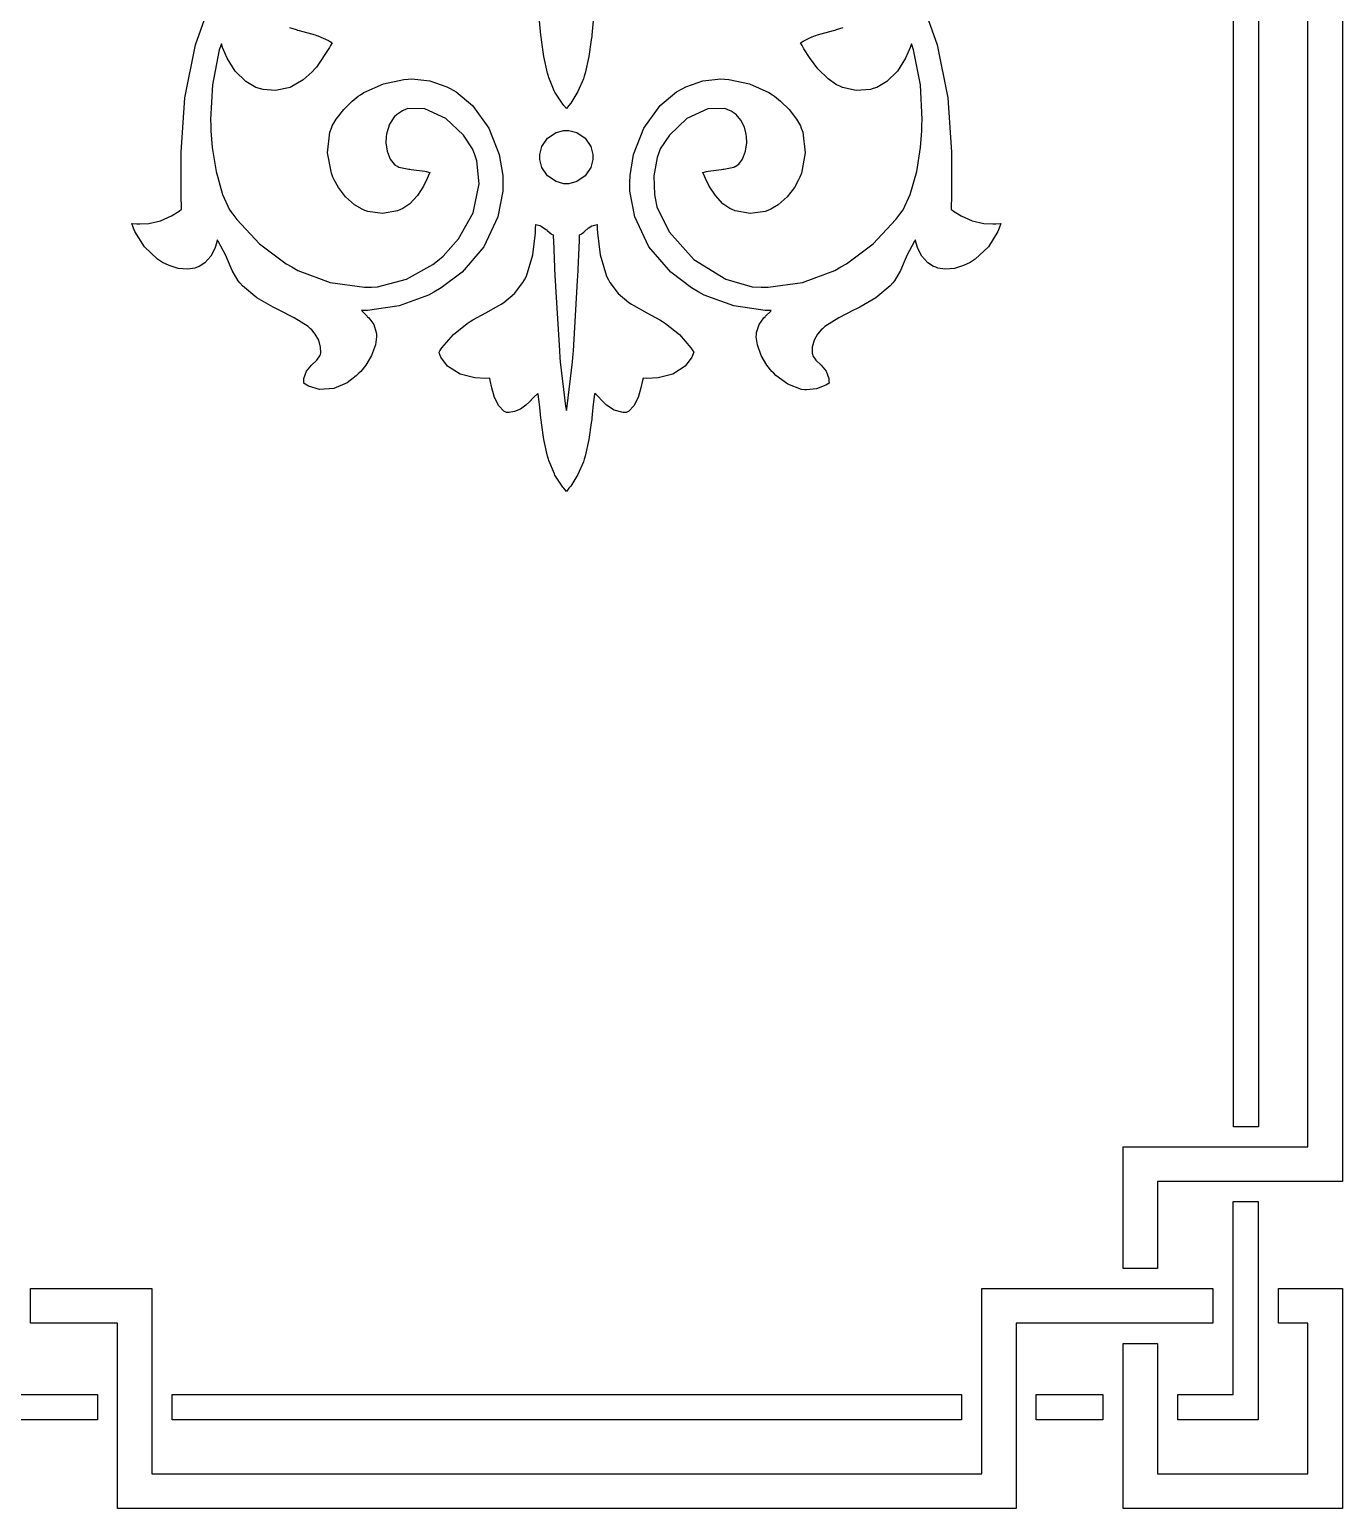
# Model space of a CAD drawing. Extents: x 0 to 1426, y 0 to 829.
# Drawn here: x 484.6 to 611.4, y 421.6 to 564.6 of the extents above; entities that cross this region are included whole.
import ezdxf

# ---------------------------------------------------------------- set-up
doc = ezdxf.new("R2010")
doc.units = 0
doc.layers.get('0').update_dxf_attribs({"linetype": 'CONTINUOUS'})

msp = doc.modelspace()

# ---------------------------------------------------------------- linework, layer by layer
at = {"color": 0}
for p, q in [((611.445, 765.023), (611.445, 453.231)), ((608.115, 456.572), (608.115, 761.686)), ((600.908, 458.505), (600.908, 759.322)), ((603.345, 759.322), (603.345, 458.505)), ((500.599, 563.069), (501.989, 566.995)), ((570.9, 566.995), (572.29, 563.069)), ((509.7, 564.769), (510.346, 564.547)), ((533.986, 564.014), (533.845, 565.397)), ((539.048, 565.397), (538.907, 564.014)), ((562.547, 564.547), (563.192, 564.769)), ((503.107, 563.178), (502.881, 562.599)), ((503.223, 562.829), (503.107, 563.178)), ((510.346, 564.547), (510.477, 564.508)), ((510.477, 564.508), (510.628, 564.466)), ((510.628, 564.466), (512.177, 564.049)), ((512.177, 564.049), (512.329, 563.996)), ((512.329, 563.996), (512.434, 563.961)), ((512.434, 563.961), (513.457, 563.492)), ((513.457, 563.492), (513.556, 563.432)), ((513.556, 563.432), (513.814, 563.266)), ((513.814, 563.266), (513.662, 563.002)), ((534, 563.873), (533.986, 564.014)), ((534.035, 563.552), (534, 563.873)), ((534.264, 561.94), (534.035, 563.552)), ((538.857, 563.552), (538.628, 561.94)), ((538.893, 563.873), (538.857, 563.552)), ((538.907, 564.014), (538.893, 563.873)), ((559.082, 563.266), (559.34, 563.432)), ((559.23, 563.002), (559.082, 563.266)), ((559.34, 563.432), (559.403, 563.474)), ((559.403, 563.474), (560.098, 563.824)), ((560.098, 563.824), (560.169, 563.852)), ((560.169, 563.852), (560.201, 563.866)), ((560.201, 563.866), (560.532, 563.986)), ((560.532, 563.986), (560.564, 563.996)), ((560.564, 563.996), (560.716, 564.049)), ((560.716, 564.049), (562.264, 564.466)), ((562.264, 564.466), (562.416, 564.508)), ((562.416, 564.508), (562.547, 564.547)), ((569.786, 563.178), (569.666, 562.829)), ((570.008, 562.599), (569.786, 563.178)), ((499.579, 557.943), (500.599, 563.069)), ((502.881, 562.599), (502.236, 559.227)), ((503.671, 561.806), (503.223, 562.829)), ((504.444, 560.546), (503.671, 561.806)), ((513.553, 562.808), (512.286, 560.934)), ((513.662, 563.002), (513.553, 562.808)), ((534.621, 560.352), (534.264, 561.94)), ((538.628, 561.94), (538.275, 560.352)), ((559.393, 562.709), (559.23, 563.002)), ((559.929, 561.855), (559.393, 562.709)), ((560.758, 560.758), (559.929, 561.855)), ((569.221, 561.806), (568.448, 560.546)), ((569.666, 562.829), (569.221, 561.806)), ((570.657, 559.227), (570.008, 562.599)), ((572.29, 563.069), (573.313, 557.943)), ((505.467, 559.523), (504.444, 560.546)), ((511.888, 560.472), (511.016, 559.689)), ((512.138, 560.765), (511.888, 560.472)), ((512.286, 560.934), (512.138, 560.765)), ((534.719, 560.042), (534.621, 560.352)), ((538.275, 560.352), (538.177, 560.042)), ((561.735, 559.802), (560.758, 560.758)), ((568.448, 560.546), (567.425, 559.523)), ((502.236, 559.227), (502.063, 555.865)), ((506.434, 558.962), (505.467, 559.523)), ((506.783, 558.86), (506.434, 558.962)), ((507.153, 558.751), (506.783, 558.86)), ((509.75, 558.959), (508.339, 558.655)), ((511.016, 559.689), (509.75, 558.959)), ((516.886, 558.461), (518.76, 559.297)), ((518.76, 559.297), (520.753, 559.745)), ((520.753, 559.745), (521.166, 559.763)), ((521.166, 559.763), (521.518, 559.784)), ((521.518, 559.784), (523.247, 559.587)), ((523.247, 559.587), (524.891, 559.026)), ((524.891, 559.026), (525.201, 558.856)), ((525.201, 558.856), (525.794, 558.542)), ((534.762, 559.911), (534.719, 560.042)), ((535.28, 558.641), (534.762, 559.911)), ((538.092, 559.788), (537.57, 558.564)), ((538.177, 560.042), (538.092, 559.788)), ((547.098, 558.542), (547.691, 558.856)), ((547.691, 558.856), (548.001, 559.026)), ((548.001, 559.026), (549.645, 559.587)), ((549.645, 559.587), (551.37, 559.784)), ((551.37, 559.784), (551.727, 559.763)), ((551.727, 559.763), (552.14, 559.745)), ((552.14, 559.745), (554.133, 559.297)), ((554.133, 559.297), (556.002, 558.461)), ((562.561, 559.223), (561.735, 559.802)), ((562.864, 559.079), (562.561, 559.223)), ((563.125, 558.955), (562.864, 559.079)), ((564.462, 558.659), (563.125, 558.955)), ((566.11, 558.86), (565.834, 558.775)), ((566.455, 558.962), (566.11, 558.86)), ((567.425, 559.523), (566.455, 558.962)), ((570.83, 555.865), (570.657, 559.227)), ((499.23, 552.708), (499.579, 557.943)), ((508.339, 558.655), (507.153, 558.751)), ((514.925, 556.817), (515.743, 557.646)), ((515.743, 557.646), (516.322, 558.119)), ((516.322, 558.119), (516.537, 558.246)), ((516.537, 558.246), (516.886, 558.461)), ((525.794, 558.542), (527.368, 557.213)), ((535.347, 558.518), (535.28, 558.641)), ((535.404, 558.405), (535.347, 558.518)), ((536.116, 557.332), (535.404, 558.405)), ((536.864, 557.438), (536.695, 557.23)), ((537.57, 558.564), (536.864, 557.438)), ((545.525, 557.213), (547.098, 558.542)), ((556.002, 558.461), (556.355, 558.246)), ((556.355, 558.246), (556.567, 558.119)), ((556.567, 558.119), (557.145, 557.646)), ((557.145, 557.646), (557.967, 556.817)), ((565.834, 558.775), (564.462, 558.659)), ((573.313, 557.943), (573.663, 552.708)), ((514.212, 555.897), (514.925, 556.817)), ((519.843, 556.147), (519.366, 555.41)), ((519.97, 556.267), (519.843, 556.147)), ((520.019, 556.32), (519.97, 556.267)), ((520.612, 556.715), (520.019, 556.32)), ((520.679, 556.743), (520.612, 556.715)), ((521.134, 556.937), (520.679, 556.743)), ((522.764, 556.906), (521.134, 556.937)), ((524.799, 555.964), (522.764, 556.906)), ((527.368, 557.213), (528.959, 555.015)), ((536.201, 557.23), (536.116, 557.332)), ((536.448, 556.937), (536.201, 557.23)), ((536.695, 557.23), (536.448, 556.937)), ((543.934, 555.015), (545.525, 557.213)), ((550.129, 556.906), (548.093, 555.964)), ((551.759, 556.937), (550.129, 556.906)), ((552.214, 556.743), (551.759, 556.937)), ((552.379, 556.673), (552.214, 556.743)), ((552.842, 556.345), (552.379, 556.673)), ((553.318, 555.787), (552.842, 556.345)), ((557.967, 556.817), (558.68, 555.897)), ((502.063, 555.865), (502.08, 555.29)), ((502.08, 555.29), (502.098, 554.757)), ((502.098, 554.757), (502.225, 553.159)), ((513.373, 552.651), (513.602, 554.644)), ((513.602, 554.644), (513.747, 555.025)), ((513.747, 555.025), (513.828, 555.255)), ((513.828, 555.255), (514.212, 555.897)), ((519.088, 554.577), (519.06, 554.404)), ((519.366, 555.41), (519.088, 554.577)), ((526.493, 554.366), (524.799, 555.964)), ((528.959, 555.015), (529.946, 552.468)), ((534.628, 554.059), (535.446, 554.613)), ((535.446, 554.613), (536.198, 554.814)), ((536.198, 554.814), (536.448, 554.814)), ((536.448, 554.814), (536.695, 554.814)), ((536.695, 554.814), (537.446, 554.613)), ((537.446, 554.613), (538.265, 554.059)), ((542.943, 552.468), (543.934, 555.015)), ((548.093, 555.964), (546.4, 554.366)), ((553.646, 555.124), (553.318, 555.787)), ((553.805, 554.588), (553.646, 555.124)), ((553.833, 554.404), (553.805, 554.588)), ((558.68, 555.897), (559.065, 555.255)), ((559.065, 555.255), (559.149, 555.025)), ((559.149, 555.025), (559.29, 554.644)), ((559.29, 554.644), (559.52, 552.651)), ((570.667, 553.159), (570.794, 554.757)), ((570.794, 554.757), (570.812, 555.29)), ((570.812, 555.29), (570.83, 555.865)), ((502.225, 553.159), (502.588, 550.838)), ((519.028, 554.214), (519.01, 553.614)), ((519.01, 553.614), (519.12, 552.796)), ((519.06, 554.404), (519.028, 554.214)), ((527.378, 553.029), (526.493, 554.366)), ((533.873, 552.489), (534.074, 553.24)), ((534.074, 553.24), (534.628, 554.059)), ((538.265, 554.059), (538.819, 553.24)), ((538.819, 553.24), (539.02, 552.489)), ((546.4, 554.366), (545.514, 553.029)), ((553.773, 552.796), (553.882, 553.614)), ((553.865, 554.214), (553.833, 554.404)), ((553.882, 553.614), (553.865, 554.214)), ((570.304, 550.838), (570.667, 553.159)), ((499.223, 548.58), (499.23, 552.708)), ((513.736, 550.672), (513.373, 552.651)), ((519.12, 552.796), (519.423, 552.037)), ((519.423, 552.037), (519.793, 551.561)), ((527.554, 552.542), (527.378, 553.029)), ((527.798, 551.861), (527.554, 552.542)), ((528.017, 549.631), (527.798, 551.861)), ((529.946, 552.468), (530.296, 550.446)), ((533.873, 552.235), (533.873, 552.489)), ((533.873, 551.984), (533.873, 552.235)), ((534.074, 551.233), (533.873, 551.984)), ((539.02, 551.984), (538.819, 551.233)), ((539.02, 552.489), (539.02, 552.235)), ((539.02, 552.235), (539.02, 551.984)), ((542.597, 550.446), (542.943, 552.468)), ((545.215, 552.196), (544.89, 550.425)), ((545.342, 552.542), (545.215, 552.196)), ((545.514, 553.029), (545.342, 552.542)), ((553.099, 551.561), (553.47, 552.037)), ((553.47, 552.037), (553.773, 552.796)), ((559.52, 552.651), (559.16, 550.672)), ((573.663, 552.708), (573.67, 548.58)), ((502.588, 550.838), (503.23, 548.601)), ((513.891, 550.302), (513.736, 550.672)), ((513.997, 550.041), (513.891, 550.302)), ((519.793, 551.561), (519.949, 551.445)), ((519.949, 551.445), (519.963, 551.434)), ((519.963, 551.434), (520.143, 551.325)), ((520.143, 551.325), (520.164, 551.314)), ((520.164, 551.314), (520.248, 551.272)), ((520.248, 551.272), (521.219, 551.067)), ((521.219, 551.067), (521.314, 551.057)), ((521.314, 551.057), (521.448, 551.046)), ((521.448, 551.046), (522.757, 550.87)), ((522.757, 550.87), (522.887, 550.834)), ((522.887, 550.834), (523.261, 550.743)), ((523.106, 550.39), (522.997, 550.15)), ((523.261, 550.743), (523.106, 550.39)), ((530.296, 550.446), (530.299, 549.772)), ((534.628, 550.414), (534.074, 551.233)), ((535.446, 549.861), (534.628, 550.414)), ((538.265, 550.414), (537.446, 549.861)), ((538.819, 551.233), (538.265, 550.414)), ((542.593, 549.772), (542.597, 550.446)), ((544.89, 550.425), (544.961, 548.626)), ((549.631, 550.743), (550.005, 550.834)), ((549.79, 550.39), (549.631, 550.743)), ((549.896, 550.15), (549.79, 550.39)), ((550.005, 550.834), (550.139, 550.87)), ((550.139, 550.87), (551.445, 551.046)), ((551.445, 551.046), (551.579, 551.057)), ((551.579, 551.057), (551.67, 551.067)), ((551.67, 551.067), (552.644, 551.272)), ((552.644, 551.272), (552.732, 551.314)), ((552.732, 551.314), (552.75, 551.325)), ((552.75, 551.325), (552.926, 551.434)), ((552.926, 551.434), (552.944, 551.445)), ((552.944, 551.445), (553.099, 551.561)), ((559.005, 550.302), (558.895, 550.041)), ((559.16, 550.672), (559.005, 550.302)), ((569.662, 548.601), (570.304, 550.838)), ((514.414, 549.289), (513.997, 550.041)), ((515.108, 548.382), (514.414, 549.289)), ((522.633, 549.437), (522.044, 548.517)), ((522.997, 550.15), (522.633, 549.437)), ((527.442, 546.841), (528.017, 549.631)), ((530.306, 548.943), (529.837, 546.456)), ((530.299, 549.772), (530.306, 548.943)), ((536.198, 549.66), (535.446, 549.861)), ((536.448, 549.66), (536.198, 549.66)), ((536.695, 549.66), (536.448, 549.66)), ((537.446, 549.861), (536.695, 549.66)), ((542.586, 548.943), (542.593, 549.772)), ((543.056, 546.456), (542.586, 548.943)), ((550.259, 549.437), (549.896, 550.15)), ((550.848, 548.517), (550.259, 549.437)), ((558.479, 549.289), (557.784, 548.382)), ((558.895, 550.041), (558.479, 549.289)), ((499.248, 547.204), (499.223, 548.58)), ((503.23, 548.601), (503.904, 547.144)), ((515.962, 547.631), (515.108, 548.382)), ((516.7, 547.19), (515.962, 547.631)), ((521.31, 547.726), (520.651, 547.268)), ((522.044, 548.517), (521.31, 547.726)), ((544.961, 548.626), (545.031, 548.263)), ((545.031, 548.263), (545.2, 547.419)), ((551.582, 547.726), (550.848, 548.517)), ((552.242, 547.268), (551.582, 547.726)), ((556.93, 547.631), (556.193, 547.19)), ((557.784, 548.382), (556.93, 547.631)), ((568.988, 547.144), (569.662, 548.601)), ((573.67, 548.58), (573.645, 547.204)), ((496.101, 545.828), (497.233, 546.082)), ((497.233, 546.082), (498.299, 546.545)), ((498.299, 546.545), (499.029, 547.017)), ((499.029, 547.017), (499.248, 547.204)), ((503.904, 547.144), (504.215, 546.717)), ((504.215, 546.717), (504.592, 546.202)), ((504.592, 546.202), (506.793, 543.863)), ((516.964, 547.084), (516.7, 547.19)), ((517.246, 546.971), (516.964, 547.084)), ((518.693, 546.777), (517.246, 546.971)), ((520.129, 547.045), (518.693, 546.777)), ((520.411, 547.165), (520.129, 547.045)), ((520.651, 547.268), (520.411, 547.165)), ((526.034, 544.315), (527.442, 546.841)), ((529.837, 546.456), (528.479, 543.549)), ((544.414, 543.549), (543.056, 546.456)), ((545.2, 547.419), (546.372, 545.017)), ((552.482, 547.165), (552.242, 547.268)), ((552.764, 547.045), (552.482, 547.165)), ((554.2, 546.777), (552.764, 547.045)), ((555.646, 546.971), (554.2, 546.777)), ((555.932, 547.084), (555.646, 546.971)), ((556.193, 547.19), (555.932, 547.084)), ((566.099, 543.863), (568.3, 546.202)), ((568.3, 546.202), (568.678, 546.717)), ((568.678, 546.717), (568.988, 547.144)), ((573.645, 547.204), (573.864, 547.017)), ((573.864, 547.017), (574.594, 546.545)), ((574.594, 546.545), (575.659, 546.082)), ((575.659, 546.082), (576.792, 545.828)), ((494.623, 545.356), (494.457, 545.818)), ((494.457, 545.818), (494.944, 545.786)), ((494.739, 545.028), (494.623, 545.356)), ((495.663, 543.546), (494.739, 545.028)), ((494.944, 545.786), (495.229, 545.768)), ((495.229, 545.768), (496.101, 545.828)), ((533.192, 542.78), (533.449, 544.908)), ((533.449, 544.908), (533.467, 545.317)), ((533.467, 545.317), (533.481, 545.715)), ((533.481, 545.715), (533.869, 545.617)), ((533.869, 545.617), (533.94, 545.596)), ((533.94, 545.596), (534.508, 545.236)), ((534.508, 545.236), (534.561, 545.186)), ((534.561, 545.186), (534.592, 545.151)), ((534.592, 545.151), (534.963, 544.809)), ((534.963, 544.809), (535.002, 544.788)), ((535.002, 544.788), (535.164, 544.703)), ((535.164, 544.703), (535.171, 544.52)), ((537.722, 544.52), (537.729, 544.703)), ((537.729, 544.703), (537.891, 544.788)), ((537.891, 544.788), (537.916, 544.802)), ((537.916, 544.802), (538.131, 544.978)), ((538.131, 544.978), (538.152, 544.999)), ((538.152, 544.999), (538.219, 545.066)), ((538.219, 545.066), (538.54, 545.37)), ((538.54, 545.37), (538.921, 545.588)), ((538.921, 545.588), (539.023, 545.617)), ((539.023, 545.617), (539.411, 545.715)), ((539.411, 545.715), (539.425, 545.317)), ((539.425, 545.317), (539.443, 544.908)), ((539.443, 544.908), (539.701, 542.78)), ((546.372, 545.017), (548.763, 542.318)), ((576.792, 545.828), (577.659, 545.768)), ((578.153, 545.028), (577.229, 543.546)), ((577.659, 545.768), (577.949, 545.786)), ((577.949, 545.786), (578.436, 545.818)), ((578.27, 545.356), (578.153, 545.028)), ((578.436, 545.818), (578.27, 545.356)), ((496.94, 542.354), (495.663, 543.546)), ((502.472, 543.398), (502.08, 542.643)), ((502.67, 544.019), (502.472, 543.398)), ((502.715, 544.23), (502.67, 544.019)), ((502.811, 544.107), (502.715, 544.23)), ((503.537, 542.72), (502.811, 544.107)), ((506.793, 543.863), (509.358, 541.927)), ((524.556, 542.66), (526.034, 544.315)), ((528.479, 543.549), (526.362, 541.108)), ((535.171, 544.52), (535.189, 544.17)), ((535.189, 544.17), (535.34, 540.688)), ((537.549, 540.688), (537.704, 544.17)), ((537.704, 544.17), (537.722, 544.52)), ((546.53, 541.108), (544.414, 543.549)), ((563.534, 541.927), (566.099, 543.863)), ((570.082, 544.107), (569.352, 542.72)), ((570.181, 544.23), (570.082, 544.107)), ((570.223, 544.019), (570.181, 544.23)), ((570.42, 543.398), (570.223, 544.019)), ((570.809, 542.643), (570.42, 543.398)), ((577.229, 543.546), (575.952, 542.354)), ((497.237, 542.17), (496.94, 542.354)), ((497.431, 542.05), (497.237, 542.17)), ((498.052, 541.75), (497.431, 542.05)), ((498.941, 541.475), (498.052, 541.75)), ((501.519, 542.025), (500.959, 541.662)), ((502.08, 542.643), (501.519, 542.025)), ((503.601, 542.562), (503.537, 542.72)), ((503.689, 542.332), (503.601, 542.562)), ((504.141, 541.26), (503.689, 542.332)), ((509.358, 541.927), (509.916, 541.613)), ((521, 540.427), (523.54, 541.842)), ((523.54, 541.842), (523.988, 542.202)), ((523.988, 542.202), (524.556, 542.66)), ((532.582, 540.738), (533.192, 542.78)), ((539.701, 542.78), (540.311, 540.738)), ((548.763, 542.318), (551.85, 540.441)), ((562.98, 541.613), (563.534, 541.927)), ((569.203, 542.332), (568.752, 541.26)), ((569.292, 542.562), (569.203, 542.332)), ((569.352, 542.72), (569.292, 542.562)), ((571.373, 542.025), (570.809, 542.643)), ((571.934, 541.662), (571.373, 542.025)), ((574.841, 541.75), (573.952, 541.475)), ((575.462, 542.05), (574.841, 541.75)), ((575.659, 542.17), (575.462, 542.05)), ((575.952, 542.354), (575.659, 542.17)), ((499.854, 541.405), (498.941, 541.475)), ((500.542, 541.507), (499.854, 541.405)), ((500.754, 541.588), (500.542, 541.507)), ((500.959, 541.662), (500.754, 541.588)), ((504.74, 540.262), (504.141, 541.26)), ((509.916, 541.613), (510.501, 541.281)), ((510.501, 541.281), (513.634, 540.106)), ((518.199, 539.69), (521, 540.427)), ((526.362, 541.108), (524.358, 539.581)), ((532.253, 540.113), (532.388, 540.367)), ((532.388, 540.367), (532.582, 540.738)), ((535.34, 540.688), (535.358, 540.343)), ((535.358, 540.343), (535.386, 539.718)), ((537.506, 539.718), (537.535, 540.343)), ((537.535, 540.343), (537.549, 540.688)), ((540.311, 540.738), (540.505, 540.367)), ((540.505, 540.367), (540.639, 540.113)), ((548.534, 539.581), (546.53, 541.108)), ((551.85, 540.441), (554.411, 539.701)), ((559.259, 540.106), (562.391, 541.281)), ((562.391, 541.281), (562.98, 541.613)), ((568.752, 541.26), (568.152, 540.262)), ((572.139, 541.588), (571.934, 541.662)), ((572.35, 541.507), (572.139, 541.588)), ((573.038, 541.405), (572.35, 541.507)), ((573.952, 541.475), (573.038, 541.405)), ((504.903, 540.068), (504.74, 540.262)), ((505.143, 539.789), (504.903, 540.068)), ((506.536, 538.642), (505.143, 539.789)), ((513.634, 540.106), (516.943, 539.644)), ((516.943, 539.644), (517.62, 539.669)), ((517.62, 539.669), (518.199, 539.69)), ((523.131, 538.886), (520.273, 537.852)), ((523.632, 539.179), (523.131, 538.886)), ((524.358, 539.581), (523.632, 539.179)), ((530.401, 538.18), (531.435, 539.044)), ((531.435, 539.044), (532.253, 540.113)), ((535.386, 539.718), (535.771, 533.495)), ((537.122, 533.495), (537.506, 539.718)), ((540.639, 540.113), (541.457, 539.044)), ((541.457, 539.044), (542.488, 538.18)), ((549.261, 539.179), (548.534, 539.581)), ((549.762, 538.886), (549.261, 539.179)), ((552.616, 537.852), (549.762, 538.886)), ((554.411, 539.701), (555.272, 539.669)), ((555.272, 539.669), (555.95, 539.644)), ((555.95, 539.644), (559.259, 540.106)), ((567.75, 539.789), (566.357, 538.642)), ((567.99, 540.068), (567.75, 539.789)), ((568.152, 540.262), (567.99, 540.068)), ((508.099, 537.732), (506.536, 538.642)), ((508.423, 537.57), (508.099, 537.732)), ((508.691, 537.432), (508.423, 537.57)), ((510.131, 536.706), (508.691, 537.432)), ((520.273, 537.852), (517.239, 537.404)), ((528.669, 537.182), (529.922, 537.873)), ((529.922, 537.873), (530.161, 538.025)), ((530.161, 538.025), (530.401, 538.18)), ((542.488, 538.18), (542.731, 538.025)), ((542.731, 538.025), (542.971, 537.873)), ((542.971, 537.873), (544.223, 537.182)), ((555.65, 537.404), (552.616, 537.852)), ((564.198, 537.432), (562.762, 536.706)), ((564.469, 537.57), (564.198, 537.432)), ((564.794, 537.732), (564.469, 537.57)), ((566.357, 538.642), (564.794, 537.732)), ((511.478, 535.848), (510.131, 536.706)), ((517.239, 537.404), (516.65, 537.408)), ((516.65, 537.408), (516.7, 537.355)), ((516.7, 537.355), (517.2, 536.854)), ((517.2, 536.854), (517.243, 536.808)), ((517.243, 536.808), (517.363, 536.688)), ((517.363, 536.688), (517.828, 536.039)), ((517.828, 536.039), (518.075, 535.287)), ((525.526, 535.097), (526.859, 536.159)), ((526.859, 536.159), (527.163, 536.346)), ((527.163, 536.346), (527.406, 536.497)), ((527.406, 536.497), (528.669, 537.182)), ((544.223, 537.182), (545.486, 536.497)), ((545.486, 536.497), (545.73, 536.346)), ((545.73, 536.346), (546.033, 536.159)), ((546.033, 536.159), (547.366, 535.097)), ((554.817, 535.287), (555.064, 536.039)), ((555.064, 536.039), (555.53, 536.688)), ((555.53, 536.688), (555.65, 536.808)), ((556.242, 537.408), (555.65, 537.404)), ((555.65, 536.808), (555.692, 536.854)), ((555.692, 536.854), (556.193, 537.355)), ((556.193, 537.355), (556.242, 537.408)), ((562.762, 536.706), (561.411, 535.848)), ((511.708, 535.644), (511.478, 535.848)), ((511.835, 535.531), (511.708, 535.644)), ((512.17, 535.132), (511.835, 535.531)), ((512.512, 534.522), (512.17, 535.132)), ((518.104, 534.857), (517.987, 534.084)), ((518.075, 535.287), (518.086, 535.111)), ((518.086, 535.111), (518.104, 534.857)), ((524.415, 533.806), (525.526, 535.097)), ((547.366, 535.097), (548.478, 533.806)), ((554.789, 534.857), (554.807, 535.111)), ((554.905, 534.084), (554.789, 534.857)), ((554.807, 535.111), (554.817, 535.287)), ((560.723, 535.132), (560.38, 534.522)), ((561.058, 535.531), (560.723, 535.132)), ((561.185, 535.644), (561.058, 535.531)), ((561.411, 535.848), (561.185, 535.644)), ((512.695, 533.852), (512.512, 534.522)), ((512.636, 533.008), (512.671, 533.16)), ((512.671, 533.16), (512.706, 533.326)), ((512.706, 533.326), (512.695, 533.852)), ((517.987, 534.084), (517.617, 533.068)), ((524.14, 533.368), (524.221, 533.502)), ((524.189, 533.224), (524.14, 533.368)), ((524.305, 532.892), (524.189, 533.224)), ((524.221, 533.502), (524.415, 533.806)), ((535.771, 533.495), (535.827, 532.874)), ((537.065, 532.874), (537.122, 533.495)), ((548.478, 533.806), (548.672, 533.502)), ((548.704, 533.224), (548.587, 532.892)), ((548.672, 533.502), (548.753, 533.368)), ((548.753, 533.368), (548.704, 533.224)), ((555.276, 533.068), (554.905, 534.084)), ((560.197, 533.852), (560.19, 533.326)), ((560.19, 533.326), (560.225, 533.16)), ((560.38, 534.522), (560.197, 533.852)), ((560.225, 533.16), (560.257, 533.008)), ((511.323, 531.53), (511.824, 532.123)), ((511.824, 532.123), (512.346, 532.589)), ((512.346, 532.589), (512.636, 533.008)), ((517.059, 532.134), (516.58, 531.523)), ((517.617, 533.068), (517.059, 532.134)), ((524.969, 532.014), (524.305, 532.892)), ((526.168, 531.255), (524.969, 532.014)), ((535.827, 532.874), (535.862, 532.448)), ((535.862, 532.448), (536.377, 528.158)), ((536.515, 528.158), (537.03, 532.448)), ((537.03, 532.448), (537.065, 532.874)), ((547.92, 532.014), (546.724, 531.255)), ((548.587, 532.892), (547.92, 532.014)), ((555.833, 532.134), (555.276, 533.068)), ((556.313, 531.523), (555.833, 532.134)), ((560.257, 533.008), (560.546, 532.589)), ((560.546, 532.589), (561.068, 532.123)), ((561.068, 532.123), (561.569, 531.53)), ((511.062, 530.394), (511.069, 530.581)), ((511.217, 530.296), (511.062, 530.394)), ((511.069, 530.581), (511.08, 530.821)), ((511.08, 530.821), (511.323, 531.53)), ((511.521, 530.102), (511.217, 530.296)), ((515.264, 530.412), (513.969, 529.851)), ((516.146, 531.075), (515.264, 530.412)), ((516.4, 531.336), (516.146, 531.075)), ((516.58, 531.523), (516.4, 531.336)), ((527.59, 530.888), (526.168, 531.255)), ((528.676, 530.825), (527.59, 530.888)), ((529.036, 530.853), (528.676, 530.825)), ((529.093, 530.627), (529.036, 530.853)), ((529.241, 529.939), (529.093, 530.627)), ((543.8, 530.627), (543.652, 529.939)), ((543.856, 530.853), (543.8, 530.627)), ((544.216, 530.825), (543.856, 530.853)), ((545.303, 530.888), (544.216, 530.825)), ((546.724, 531.255), (545.303, 530.888)), ((556.493, 531.336), (556.313, 531.523)), ((556.687, 531.135), (556.493, 531.336)), ((557.844, 530.281), (556.687, 531.135)), ((559.181, 529.78), (557.844, 530.281)), ((561.675, 530.296), (561.509, 530.186)), ((561.569, 531.53), (561.813, 530.821)), ((561.834, 530.394), (561.675, 530.296)), ((561.813, 530.821), (561.823, 530.581)), ((561.823, 530.581), (561.834, 530.394)), ((512.593, 529.773), (511.521, 530.102)), ((513.969, 529.851), (512.593, 529.773)), ((529.495, 529.004), (529.241, 529.939)), ((529.911, 528.179), (529.495, 529.004)), ((533.28, 529.011), (533.054, 528.775)), ((533.305, 529.036), (533.28, 529.011)), ((533.336, 529.064), (533.305, 529.036)), ((533.668, 529.357), (533.336, 529.064)), ((533.703, 529.382), (533.668, 529.357)), ((533.718, 529.311), (533.703, 529.382)), ((533.82, 528.592), (533.718, 529.311)), ((539.175, 529.311), (539.073, 528.592)), ((539.189, 529.382), (539.175, 529.311)), ((539.284, 529.315), (539.189, 529.382)), ((540.096, 528.493), (539.284, 529.315)), ((543.398, 529.004), (542.981, 528.179)), ((543.652, 529.939), (543.398, 529.004)), ((559.467, 529.752), (559.181, 529.78)), ((559.664, 529.735), (559.467, 529.752)), ((560.617, 529.833), (559.664, 529.735)), ((561.509, 530.186), (560.617, 529.833)), ((530.394, 527.685), (529.911, 528.179)), ((530.592, 527.586), (530.394, 527.685)), ((530.659, 527.551), (530.592, 527.586)), ((530.737, 527.551), (530.659, 527.551)), ((530.913, 527.551), (530.737, 527.551)), ((531.449, 527.636), (530.913, 527.551)), ((532.028, 527.872), (531.449, 527.636)), ((532.536, 528.249), (532.028, 527.872)), ((532.913, 528.62), (532.536, 528.249)), ((533.033, 528.75), (532.913, 528.62)), ((533.054, 528.775), (533.033, 528.75)), ((533.827, 528.518), (533.82, 528.592)), ((533.845, 528.38), (533.827, 528.518)), ((533.986, 527.001), (533.845, 528.38)), ((536.377, 528.158), (536.448, 527.731)), ((536.448, 527.731), (536.515, 528.158)), ((539.048, 528.38), (538.907, 527.001)), ((539.066, 528.518), (539.048, 528.38)), ((539.073, 528.592), (539.066, 528.518)), ((540.177, 528.415), (540.096, 528.493)), ((540.322, 528.271), (540.177, 528.415)), ((541.073, 527.766), (540.322, 528.271)), ((541.951, 527.551), (541.073, 527.766)), ((542.159, 527.551), (541.951, 527.551)), ((542.234, 527.551), (542.159, 527.551)), ((542.301, 527.586), (542.234, 527.551)), ((542.498, 527.685), (542.301, 527.586)), ((542.981, 528.179), (542.498, 527.685)), ((534, 526.859), (533.986, 527.001)), ((534.035, 526.538), (534, 526.859)), ((534.264, 524.926), (534.035, 526.538)), ((538.857, 526.538), (538.628, 524.926)), ((538.893, 526.859), (538.857, 526.538)), ((538.907, 527.001), (538.893, 526.859)), ((534.621, 523.339), (534.264, 524.926)), ((538.628, 524.926), (538.275, 523.339)), ((534.719, 523.028), (534.621, 523.339)), ((538.275, 523.339), (538.177, 523.028)), ((534.762, 522.898), (534.719, 523.028)), ((535.284, 521.628), (534.762, 522.898)), ((538.092, 522.774), (537.57, 521.55)), ((538.177, 523.028), (538.092, 522.774)), ((535.347, 521.504), (535.284, 521.628)), ((535.407, 521.388), (535.347, 521.504)), ((536.116, 520.315), (535.407, 521.388)), ((536.201, 520.217), (536.116, 520.315)), ((536.864, 520.425), (536.695, 520.217)), ((537.57, 521.55), (536.864, 520.425)), ((536.448, 519.924), (536.201, 520.217)), ((536.695, 520.217), (536.448, 519.924)), ((603.345, 458.505), (600.908, 458.505)), ((590.243, 444.828), (590.243, 456.572)), ((590.243, 456.572), (608.115, 456.572)), ((611.445, 453.231), (593.573, 453.231)), ((593.573, 453.231), (593.573, 444.828)), ((600.879, 432.625), (600.879, 451.291)), ((600.879, 451.291), (603.317, 451.291)), ((603.317, 451.291), (603.317, 430.195)), ((593.573, 444.828), (590.243, 444.828)), ((484.671, 439.533), (484.671, 442.87)), ((484.671, 442.87), (496.387, 442.87)), ((496.387, 442.87), (496.387, 424.967)), ((576.584, 424.967), (576.584, 442.87)), ((576.584, 442.87), (598.928, 442.87)), ((598.928, 442.87), (598.928, 439.533)), ((605.282, 439.533), (605.282, 442.87)), ((605.282, 442.87), (611.445, 442.87)), ((611.445, 442.87), (611.445, 421.626)), ((493.053, 439.533), (484.671, 439.533)), ((493.053, 421.626), (493.053, 439.533)), ((579.914, 439.533), (579.914, 421.626)), ((598.928, 439.533), (579.914, 439.533)), ((608.115, 439.533), (605.282, 439.533)), ((608.115, 424.967), (608.115, 439.533)), ((590.243, 421.626), (590.243, 437.571)), ((590.243, 437.571), (593.573, 437.571)), ((593.573, 437.571), (593.573, 424.967)), ((472.045, 432.636), (491.12, 432.636)), ((491.12, 432.636), (491.12, 430.195)), ((498.341, 430.195), (498.341, 432.636)), ((498.341, 432.636), (574.626, 432.636)), ((574.626, 432.636), (574.626, 430.195)), ((581.833, 430.195), (581.833, 432.636)), ((581.833, 432.636), (588.296, 432.636)), ((588.296, 432.636), (588.296, 430.195)), ((595.545, 430.195), (595.545, 432.625)), ((595.545, 432.625), (600.879, 432.625)), ((491.12, 430.195), (469.618, 430.195)), ((574.626, 430.195), (498.341, 430.195)), ((588.296, 430.195), (581.833, 430.195)), ((603.317, 430.195), (595.545, 430.195)), ((496.387, 424.967), (576.584, 424.967)), ((593.573, 424.967), (608.115, 424.967)), ((579.914, 421.626), (493.053, 421.626)), ((611.445, 421.626), (590.243, 421.626))]:
    msp.add_line(p, q, dxfattribs=at)

doc.saveas('drawing.dxf')
